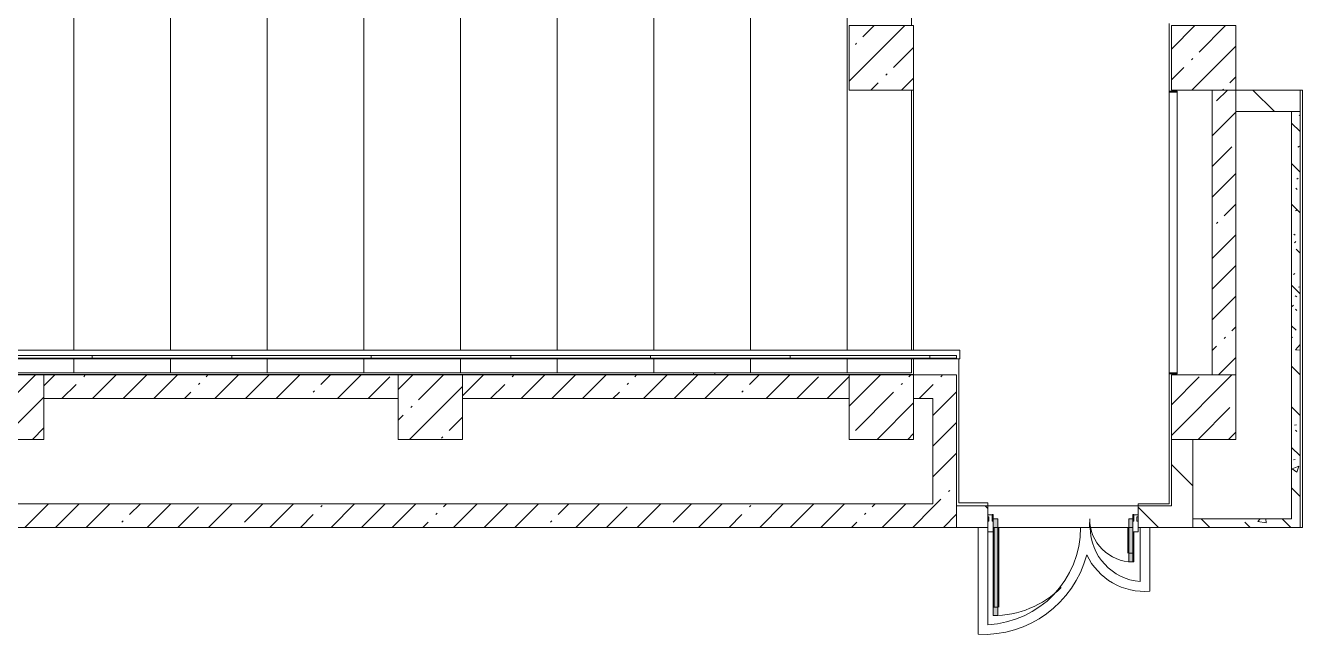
# Model space of a CAD drawing. Header units: millimetres. Extents: x 315 to 209858, y -8553 to 29000.
# Drawn here: x 97325 to 109216, y 12785 to 18450 of the extents above; entities that cross this region are included whole.
import ezdxf

# ---------------------------------------------------------------- set-up
doc = ezdxf.new("R2010")
doc.units = ezdxf.units.MM
doc.linetypes.add('200_ШТРИХ__ш1_п0_6_', pattern=[1.6, 1, -0.6])
for name, color, linetype, lineweight, true_color in [('A-DETL-GENF-5', 7, 'Continuous', 5, 0xe2e2e2), ('A-DETL-GENF-6', 7, 'Continuous', 5, 0xaaaaaa), ('A-DOOR-2', 7, 'Continuous', 5, 0xaaaaaa), ('A-FLOR-2', 7, 'Continuous', 5, 0xaaaaaa), ('A-WALL-PATT-1', 7, 'Continuous', 5, 0x787878), ('I-WALL-7', 7, 'Continuous', 5, 0x787878)]:
    doc.layers.add(name, color=color, linetype=linetype, lineweight=lineweight, true_color=true_color)
for name, color, linetype, lineweight in [('A-DETL-MBND-1', 7, '200_ШТРИХ__ш1_п0_6_', 9), ('A-GLAZ-CWMG-2', 7, 'Continuous', 5), ('A-WALL', 7, 'Continuous', 9), ('A-WALL-2', 7, 'Continuous', 5), ('I-WALL-5', 7, 'Continuous', 5), ('S-COLS-2', 7, 'Continuous', 5), ('S-STRS-3', 7, 'Continuous', 5)]:
    doc.layers.add(name, color=color, linetype=linetype, lineweight=lineweight)
pattern_1 = [(45, (74985, 0), (-285.123, 285.123), []), (45, (75270.13, 0), (-285.123, 285.123), [504.031, -100.806, 16.764, -84.042])]
pattern_2 = [(135, (74985, 0), (-353.5534, -353.5534), [])]
pattern_3 = [(135, (74985, 0), (-377.171, -377.171), [533.4, -88.9, 17.78, -88.9]), (135, (74985, 376.94), (-377.171, -377.171), []), (50, (74985, 0), (637.6445, -55.7866), [66.675, -733.425]), (355, (74985, 0), (-123.349, 668.699), [53.34, -586.74]), (100.451, (75038.15, -4.65), (514.299, 612.908), [56.665, -623.315]), (46.184, (74985, 177.8), (948.776, -147.15), [100.012, -1100.137]), (96.636, (75064.1, 165.5), (830.91, 865.997), [84.998, -934.973]), (351.184, (74985, 177.8), (830.918, 865.988), [80.01, -880.11]), (21, (75073.9, 133.35), (530.6506, -357.928), [66.675, -733.425]), (326, (75073.9, 133.35), (216.308, 644.658), [53.34, -586.74]), (71.451, (75118.13, 103.5), (746.96, 286.724), [56.665, -623.315]), (37.5, (74985.01, 0), (10.8105, 295.9426), [16.764, -562.864, 16.764, -578.866, -588.962]), (37.5, (74985.01, 0), (10.8105, 295.9426), [-1175.258, 16.764, -572.198]), (7.5, (74985, 0), (233.8692, 350.6318), [16.764, -322.834, 16.764, -549.529, -224.472]), (7.5, (74985, 0), (233.8692, 350.6318), [-905.891, 16.764, -207.708]), (327.5, (74786.76, 0), (474.5678, -20.0513), [16.764, -205.486, 16.764, -676.656, -920.115]), (327.5, (74786.76, 0), (474.5678, -20.0513), [-915.67, 16.764, -903.351]), (317.5, (74697.86, 0), (518.452, 88.9934), [16.764, -272.161, 16.764, -443.738, -653.415]), (317.5, (74697.86, 0), (518.452, 88.9934), [-749.427, 16.764, -636.651])]

# ---------------------------------------------------------------- blocks, each defined once
blk = doc.blocks.new('BSC_Колонна _Прямоугольная - 600х600-V105-2_3_2_птичка')
at = {"layer": 'S-COLS-2'}
h = blk.add_hatch(dxfattribs=at)
h.set_pattern_fill('FP_111', color=256, style=0, pattern_type=2)
h.set_pattern_definition([(45, (-26110, -14900), (-285.123, 285.123), []), (45, (-25824.88, -14900), (-285.123, 285.123), [504.031, -100.806, 16.764, -84.042])])
h.paths.add_polyline_path([(-300, -300), (300, -300), (300, 300), (-300, 300), (-300, 211)])
for p, q in [((300, 300), (-300, 300)), ((-300, 300), (-300, -300)), ((300, -300), (300, 300)), ((-300, -300), (300, -300))]:
    blk.add_line(p, q, dxfattribs=at)
blk = doc.blocks.new('BSC_Колонна _Прямоугольная - 600х600-V138-2_3_2_птичка')
at = {"layer": 'S-COLS-2'}
h = blk.add_hatch(dxfattribs=at)
h.set_pattern_fill('FP_140', color=256, style=0, pattern_type=2)
h.set_pattern_definition([(45, (-33310, -18150), (-285.123, 285.123), []), (45, (-33024.88, -18150), (-285.123, 285.123), [504.031, -100.806, 16.764, -84.042])])
h.paths.add_polyline_path([(-300, -300), (300, -300), (300, 300), (-300, 300)])
for p, q in [((300, 300), (-300, 300)), ((-300, 300), (-300, -300)), ((300, -300), (300, 300)), ((-300, -300), (300, -300))]:
    blk.add_line(p, q, dxfattribs=at)
blk = doc.blocks.new('BSC_Колонна _Прямоугольная - 600х600-V148-2_3_2_птичка')
at = {"layer": 'S-COLS-2'}
h = blk.add_hatch(dxfattribs=at)
h.set_pattern_fill('FP_144', color=256, style=0, pattern_type=2)
h.set_pattern_definition([(45, (-33310, -14900), (-285.123, 285.123), []), (45, (-33024.88, -14900), (-285.123, 285.123), [504.031, -100.806, 16.764, -84.042])])
h.paths.add_polyline_path([(-300, -300), (300, -300), (300, 300), (-300, 300), (-300, 211)])
for p, q in [((300, 300), (-300, 300)), ((-300, 300), (-300, -300)), ((300, -300), (300, 300)), ((-300, -300), (300, -300))]:
    blk.add_line(p, q, dxfattribs=at)
blk = doc.blocks.new('BSC_Колонна _Прямоугольная - 600х600-V158-2_3_2_птичка')
at = {"layer": 'S-COLS-2'}
h = blk.add_hatch(dxfattribs=at)
h.set_pattern_fill('FP_154', color=256, style=0, pattern_type=2)
h.set_pattern_definition([(45, (-30310, -14900), (-285.123, 285.123), []), (45, (-30024.88, -14900), (-285.123, 285.123), [504.031, -100.806, 16.764, -84.042])])
h.paths.add_polyline_path([(-300, -300), (300, -300), (300, 300), (-300, 300), (-300, 211)])
for p, q in [((300, 300), (-300, 300)), ((-300, 300), (-300, -300)), ((300, -300), (300, 300)), ((-300, -300), (300, -300))]:
    blk.add_line(p, q, dxfattribs=at)
blk = doc.blocks.new('BSC_Колонна _Прямоугольная - 600х600-V191-2_3_2_птичка')
at = {"layer": 'S-COLS-2'}
h = blk.add_hatch(dxfattribs=at)
h.set_pattern_fill('FP_179', color=256, style=0, pattern_type=2)
h.set_pattern_definition([(45, (-22210, -14900), (-285.123, 285.123), []), (45, (-21924.88, -14900), (-285.123, 285.123), [504.031, -100.806, 16.764, -84.042])])
h.paths.add_polyline_path([(-300, -300), (300, -300), (300, 300), (-300, 300), (-300, 211)])
for p, q in [((300, 300), (-300, 300)), ((-300, 300), (-300, -300)), ((300, -300), (300, 300)), ((-300, -300), (300, -300))]:
    blk.add_line(p, q, dxfattribs=at)
blk = doc.blocks.new('Прямоугольный импост - Импост структурный с накладкой - 160мм Темный-32479175-2_3_2_птичка')
at = {"layer": 'A-GLAZ-CWMG-2'}
for p, q in [((-50, 40), (-50, 140)), ((-50, 140), (0, 140)), ((0, 140), (0, 40)), ((-40, 40), (-50, 40)), ((-50, -17), (-50, 0)), ((-50, 0), (-40, 0)), ((-40, 0), (-40, 40)), ((-10, 40), (-10, 0)), ((0, 40), (-10, 40)), ((-10, 0), (0, 0)), ((0, 0), (0, -17)), ((0, -17), (-50, -17))]:
    blk.add_line(p, q, dxfattribs=at)
blk = doc.blocks.new('Дверь_Витражная_остекление_ - Д-39_л_ Актовый-32481803-2_3_2_птичка')
at = {"layer": 'A-DETL-GENF-5'}
for points in [[(605, 920), (605, 20), (650, 20), (650, 920)], [(-660, 420), (-660, 140), (-650, 140), (-650, 40), (-660, 40), (-660, 20), (-615, 20), (-615, 420), (-650, 420)]]:
    blk.add_hatch(color=256, dxfattribs=at).paths.add_polyline_path(points)
at = {"layer": 'A-DETL-GENF-6'}
for p, q in [((596, 840), (596, 100)), ((650, 920), (605, 920)), ((605, 920), (605, 20)), ((650, 920), (605, 920)), ((605, 920), (605, 20)), ((650, 840), (605, 840)), ((640, 840), (640, 100)), ((650, 920), (650, 140)), ((650, 140), (650, 920)), ((-660, 420), (-615, 420)), ((-660, 420), (-660, 140)), ((-615, 420), (-660, 420)), ((-660, 420), (-660, 140)), ((-615, 420), (-615, 20)), ((-615, 20), (-615, 420)), ((-660, 340), (-615, 340)), ((-650, 340), (-650, 140)), ((-606, 340), (-606, 100)), ((-650, 100), (-615, 100)), ((-615, 20), (-650, 20)), ((-650, 20), (-615, 20)), ((650, 100), (605, 100)), ((605, 20), (650, 20)), ((605, 20), (650, 20)), ((650, 40), (650, 20)), ((650, 20), (650, 40))]:
    blk.add_line(p, q, dxfattribs=at)
at = {"layer": 'A-DOOR-2'}
for p, q in [((650, 920), (650, 140)), ((-650, 420), (-650, 140)), ((-650, 20), (-660, 20)), ((-660, 20), (-660, -20)), ((-650, 40), (-650, 20)), ((-650, -20), (-650, 20)), ((650, 40), (650, 20)), ((660, 20), (650, 20)), ((650, 20), (650, -20)), ((660, -20), (660, 20)), ((-660, -20), (-650, -20)), ((650, -20), (660, -20))]:
    blk.add_line(p, q, dxfattribs=at)
for centre, radius, start, end in [((650, 20), 900, 90, 134.8292), ((-650, 20), 400, 360, 90), ((650, 20), 900, 174.8223, 180)]:
    blk.add_arc(centre, radius, start, end, dxfattribs=at)
blk = doc.blocks.new('Прямоугольный импост - Импост структурный с накладкой - 160мм Темный-32479277-2_3_2_птичка')
at = {"layer": 'A-GLAZ-CWMG-2'}
for p, q in [((0, 140), (-50, 140)), ((-50, 140), (-50, 40)), ((0, 40), (0, 140)), ((-50, 40), (-40, 40)), ((-40, 0), (-50, 0)), ((-50, 0), (-50, -17)), ((-40, 40), (-40, 0)), ((-10, 0), (-10, 40)), ((-10, 40), (0, 40)), ((0, 0), (-10, 0)), ((0, -17), (0, 0)), ((-50, -17), (0, -17))]:
    blk.add_line(p, q, dxfattribs=at)
blk = doc.blocks.new('Перекрытия 2 - Перекрытия 4-32990152-2_3_2_птичка')
at = {"layer": 'S-STRS-3'}
for p, q in [((21910, 19180), (22510, 19180)), ((21910, 19180), (21910, 15411)), ((22810, 19180), (23410, 19180)), ((22810, 15411), (22810, 19180)), ((23710, 19180), (24310, 19180)), ((23710, 15411), (23710, 19180)), ((24610, 19180), (25210, 19180)), ((24610, 15411), (24610, 19180)), ((25510, 19180), (26110, 19180)), ((25510, 15411), (25510, 19180)), ((26410, 19180), (27010, 19180)), ((26410, 15411), (26410, 19180)), ((27310, 19180), (27910, 19180)), ((27310, 15411), (27310, 19180)), ((28210, 19180), (28810, 19180)), ((28210, 15411), (28210, 19180)), ((29110, 19180), (29710, 19180)), ((29110, 15411), (29110, 19180)), ((30010, 19180), (30610, 19180)), ((30010, 15411), (30010, 19180)), ((30610, 18430), (30610, 19180)), ((30610, 15411), (30610, 17830)), ((21910, 15330), (21910, 15200)), ((22810, 15200), (22810, 15330)), ((23710, 15200), (23710, 15330)), ((24610, 15200), (24610, 15330)), ((25510, 15200), (25510, 15330)), ((26410, 15200), (26410, 15330)), ((27310, 15200), (27310, 15330)), ((28210, 15200), (28210, 15330)), ((29110, 15200), (29110, 15330)), ((30010, 15200), (30010, 15330)), ((30610, 15200), (30610, 15330)), ((22810, 15200), (21910, 15200)), ((23710, 15200), (22810, 15200)), ((24610, 15200), (23710, 15200)), ((25510, 15200), (24610, 15200)), ((26410, 15200), (25510, 15200)), ((27310, 15200), (26410, 15200)), ((28210, 15200), (27310, 15200)), ((29110, 15200), (28210, 15200)), ((30010, 15200), (29110, 15200)), ((30610, 15200), (30010, 15200))]:
    blk.add_line(p, q, dxfattribs=at)
blk = doc.blocks.new('Стены наклон_ амфитеатр - Стены наклон_ амфитеатр-32992696-2_3_2_птичка')
at = {"layer": 'A-WALL-PATT-1'}
h = blk.add_hatch(dxfattribs=at)
h.set_pattern_fill('FP_211', color=256, style=0, pattern_type=2)
h.set_pattern_definition([(0, (26444.5, 15393.4), (0, 246.1), []), (90, (26444.5, 15393.4), (-1300, 8e-14), [])])
h.paths.add_polyline_path([(30993, 15354), (31010, 15354), (31010, 15381), (21879, 15381), (21879, 15354), (27082, 15354)])
at = {"layer": 'A-WALL-2'}
for p, q in [((31041, 15431), (21879, 15431)), ((21879, 15431), (21879, 15381)), ((21879, 15381), (31010, 15381)), ((21879, 15354), (21879, 15381)), ((21879, 15350), (21879, 15354)), ((31010, 15354), (21879, 15354)), ((31010, 15350), (21879, 15350)), ((31010, 15381), (31010, 15350)), ((31010, 15350), (31041, 15350)), ((31041, 15350), (31041, 15431))]:
    blk.add_line(p, q, dxfattribs=at)
blk = doc.blocks.new('BSC_Колонна _Прямоугольная - 600х600-V256-2_3_2_птичка')
at = {"layer": 'S-COLS-2'}
h = blk.add_hatch(dxfattribs=at)
h.set_pattern_fill('FP_212', color=256, style=0, pattern_type=2)
h.set_pattern_definition([(45, (-30310, -18150), (-285.123, 285.123), []), (45, (-30024.88, -18150), (-285.123, 285.123), [504.031, -100.806, 16.764, -84.042])])
h.paths.add_polyline_path([(-300, -300), (300, -300), (300, 300), (-300, 300)])
for p, q in [((300, 300), (-300, 300)), ((-300, 300), (-300, -300)), ((300, -300), (300, 300)), ((-300, -300), (300, -300))]:
    blk.add_line(p, q, dxfattribs=at)

msp = doc.modelspace()

# ---------------------------------------------------------------- hatches: boundary and pattern name
at = {"layer": 'I-WALL-5'}
h = msp.add_hatch(dxfattribs=at)
h.set_pattern_fill('FP_113', color=256, style=0, pattern_type=2)
h.set_pattern_definition(pattern_1)
h.paths.add_polyline_path([(108595, 15200), (108595, 17850), (108375, 17850), (108375, 15200), (108576.9, 15200)])
h = msp.add_hatch(dxfattribs=at)
h.set_pattern_fill('FP_116', color=256, style=0, pattern_type=2)
h.set_pattern_definition(pattern_2)
h.paths.add_polyline_path([(109115, 17650), (109195, 17650), (109195, 17850), (108595, 17850), (108595, 17650)])
h = msp.add_hatch(dxfattribs=at)
h.set_pattern_fill('FP_113', color=256, style=0, pattern_type=2)
h.set_pattern_definition(pattern_1)
h.paths.add_polyline_path([(104148.4, 14980), (104995, 14980), (104995, 15200), (101395, 15200), (101395, 14980), (102066.6, 14980)])
h.paths.add_polyline_path([(100795, 14980), (100795, 15200), (97495, 15200), (97495, 14980), (97902.8, 14980)])
h.paths.add_polyline_path([(105775, 14980), (105775, 15200), (105595, 15196.3), (105595, 14980)])
h.paths.add_polyline_path([(91657.2, 14980), (93095.3, 14980), (93095.3, 15200), (89305, 15200), (89305, 14980), (90855, 14980)])
h.paths.add_polyline_path([(93695.3, 14980), (96895, 14980), (96895, 15200), (93695.3, 15200), (93695.3, 15111.2)])
h = msp.add_hatch(dxfattribs=at)
h.set_pattern_fill('FP_113', color=256, style=0, pattern_type=2)
h.set_pattern_definition(pattern_1)
h.paths.add_polyline_path([(105995, 13780), (105995, 15200), (105775, 15200), (105775, 13780)])
h = msp.add_hatch(dxfattribs=at)
h.set_pattern_fill('FP_116', color=256, style=0, pattern_type=2)
h.set_pattern_definition(pattern_2)
h.paths.add_polyline_path([(108195, 13780), (108195, 14600), (107995, 14600), (107995, 13780)])
h = msp.add_hatch(dxfattribs=at)
h.set_pattern_fill('FP_113', color=256, style=0, pattern_type=2)
h.set_pattern_definition(pattern_1)
h.paths.add_polyline_path([(104148.4, 13780), (105775, 13780), (105775, 14000), (95195, 14000), (95195, 13780), (102066.6, 13780)])
h = msp.add_hatch(dxfattribs=at)
h.set_pattern_fill('FP_116', color=256, style=0, pattern_type=2)
h.set_pattern_definition(pattern_2)
h.paths.add_polyline_path([(106285, 13780), (106285, 13980), (105995, 13980), (105995, 13780), (106230.3, 13780)])
h.paths.add_polyline_path([(107685, 13780), (107995, 13780), (107995, 13980), (107685, 13980), (107685, 13927.8)])
at = {"layer": 'I-WALL-7'}
h = msp.add_hatch(dxfattribs=at)
h.set_pattern_fill('FP_122', color=256, style=0, pattern_type=2)
h.set_pattern_definition(pattern_3)
h.paths.add_polyline_path([(109195, 13780), (109195, 17650), (109115, 17650), (109115, 13780)])
h = msp.add_hatch(dxfattribs=at)
h.set_pattern_fill('FP_122', color=256, style=0, pattern_type=2)
h.set_pattern_definition(pattern_3)
h.paths.add_polyline_path([(108195, 13780), (109115, 13780), (109115, 13860), (108195, 13860)])

# ---------------------------------------------------------------- linework, layer by layer
at = {"layer": 'A-DETL-MBND-1'}
for p, q in [((103545, 15203), (103545, 15220)), ((103745, 15220), (103745, 15203))]:
    msp.add_line(p, q, dxfattribs=at)
at = {"layer": 'A-FLOR-2'}
for p, q in [((107975, 17840), (107975, 18470)), ((105595, 17850), (105595, 15430.8)), ((109195, 17850), (109216, 17850)), ((109216, 17850), (109216, 13780)), ((105595, 15350), (105595, 15200)), ((106015, 15350), (106015, 14011)), ((105595, 15203.4), (89295.1, 15203.4)), ((107975, 14000), (107975, 15210)), ((106015, 14011), (106285, 14011)), ((106285, 14011), (106285, 13980)), ((107685, 13980), (107685, 14000)), ((107685, 14000), (107975, 14000)), ((106195.2, 13780), (106195.2, 12786.3)), ((106285.2, 12875.9), (106285.2, 13740)), ((107635, 13780), (107150.2, 13780)), ((107705.2, 13780), (107705.2, 13276.6)), ((107795.2, 13187.1), (107795.2, 13780)), ((109216, 13780), (109195, 13780))]:
    msp.add_line(p, q, dxfattribs=at)
for centre, radius, start, end in [((106245.2, 13780), 905, 272.53324, 0), ((107745.2, 13780), 505, 180, 265.45696), ((106245.2, 13780), 995, 267.1196, 345.20242), ((107745.2, 13780), 595, 205.28402, 274.82046)]:
    msp.add_arc(centre, radius, start, end, dxfattribs=at)
at = {"layer": 'A-WALL'}
for p, q in [((107987.5, 17840), (107987.5, 17830)), ((108000, 17840), (108000, 17830)), ((108595, 17650), (108595, 17850)), ((109195, 17650), (109115, 17650)), ((107987.5, 15220), (107987.5, 15210)), ((108000, 15220), (108000, 15210)), ((105995, 13780), (105995, 13980))]:
    msp.add_line(p, q, dxfattribs=at)
at = {"layer": 'I-WALL-5'}
for p, q in [((108050, 17840), (107975, 17840)), ((107975, 15210), (107975, 17840)), ((108050, 17840), (108050, 15210)), ((108375, 17850), (108375, 15200)), ((109195, 17850), (108595, 17850)), ((109195, 13780), (109195, 17850)), ((107975, 17830), (108050, 17830)), ((108595, 15200), (108595, 17650)), ((108595, 17650), (109115, 17650)), ((109115, 17650), (109115, 13860)), ((100795, 15200), (97495, 15200)), ((104995, 15200), (101395, 15200)), ((105995, 15200), (105595, 15200)), ((105995, 13980), (105995, 15200)), ((107975, 15220), (108050, 15220)), ((107975, 15210), (108050, 15210)), ((97495, 14980), (100795, 14980)), ((101395, 14980), (104995, 14980)), ((105595, 14980), (105775, 14980)), ((105775, 14980), (105775, 14000)), ((107995, 14600), (107995, 13980)), ((108195, 14600), (108195, 13780)), ((105775, 14000), (95195, 14000)), ((105995, 13980), (107995, 13980)), ((106285, 13780), (106285, 13980)), ((107685, 13980), (107685, 13780)), ((109115, 13860), (108195, 13860)), ((95195, 13780), (106285, 13780)), ((107150.2, 13780), (106335, 13780)), ((107685, 13780), (109195, 13780))]:
    msp.add_line(p, q, dxfattribs=at)

# ---------------------------------------------------------------- block references
at = {"layer": 'A-DOOR-2', "rotation": 180}
msp.add_blockref('Дверь_Витражная_остекление_ - Д-39_л_ Актовый-32481803-2_3_2_птичка', (106985, 13880), dxfattribs=at)
at = {"layer": 'A-GLAZ-CWMG-2', "rotation": 180}
msp.add_blockref('Прямоугольный импост - Импост структурный с накладкой - 160мм Темный-32479277-2_3_2_птичка', (106285, 13880), dxfattribs=at)
at = {"layer": 'A-GLAZ-CWMG-2', "extrusion": (0, 0, -1), "rotation": 180}
msp.add_blockref('Прямоугольный импост - Импост структурный с накладкой - 160мм Темный-32479175-2_3_2_птичка', (-107685, 13880), dxfattribs=at)
at = {"layer": 'A-WALL-2'}
msp.add_blockref('Стены наклон_ амфитеатр - Стены наклон_ амфитеатр-32992696-2_3_2_птичка', (74985, 0), dxfattribs=at)
at = {"layer": 'S-COLS-2'}
for name, p in [('BSC_Колонна _Прямоугольная - 600х600-V256-2_3_2_птичка', (105295, 18150)), ('BSC_Колонна _Прямоугольная - 600х600-V138-2_3_2_птичка', (108295, 18150)), ('BSC_Колонна _Прямоугольная - 600х600-V191-2_3_2_птичка', (97195, 14900)), ('BSC_Колонна _Прямоугольная - 600х600-V105-2_3_2_птичка', (101095, 14900)), ('BSC_Колонна _Прямоугольная - 600х600-V158-2_3_2_птичка', (105295, 14900)), ('BSC_Колонна _Прямоугольная - 600х600-V148-2_3_2_птичка', (108295, 14900))]:
    msp.add_blockref(name, p, dxfattribs=at)
at = {"layer": 'S-STRS-3'}
msp.add_blockref('Перекрытия 2 - Перекрытия 4-32990152-2_3_2_птичка', (74965, 20), dxfattribs=at)

doc.saveas('drawing.dxf')
